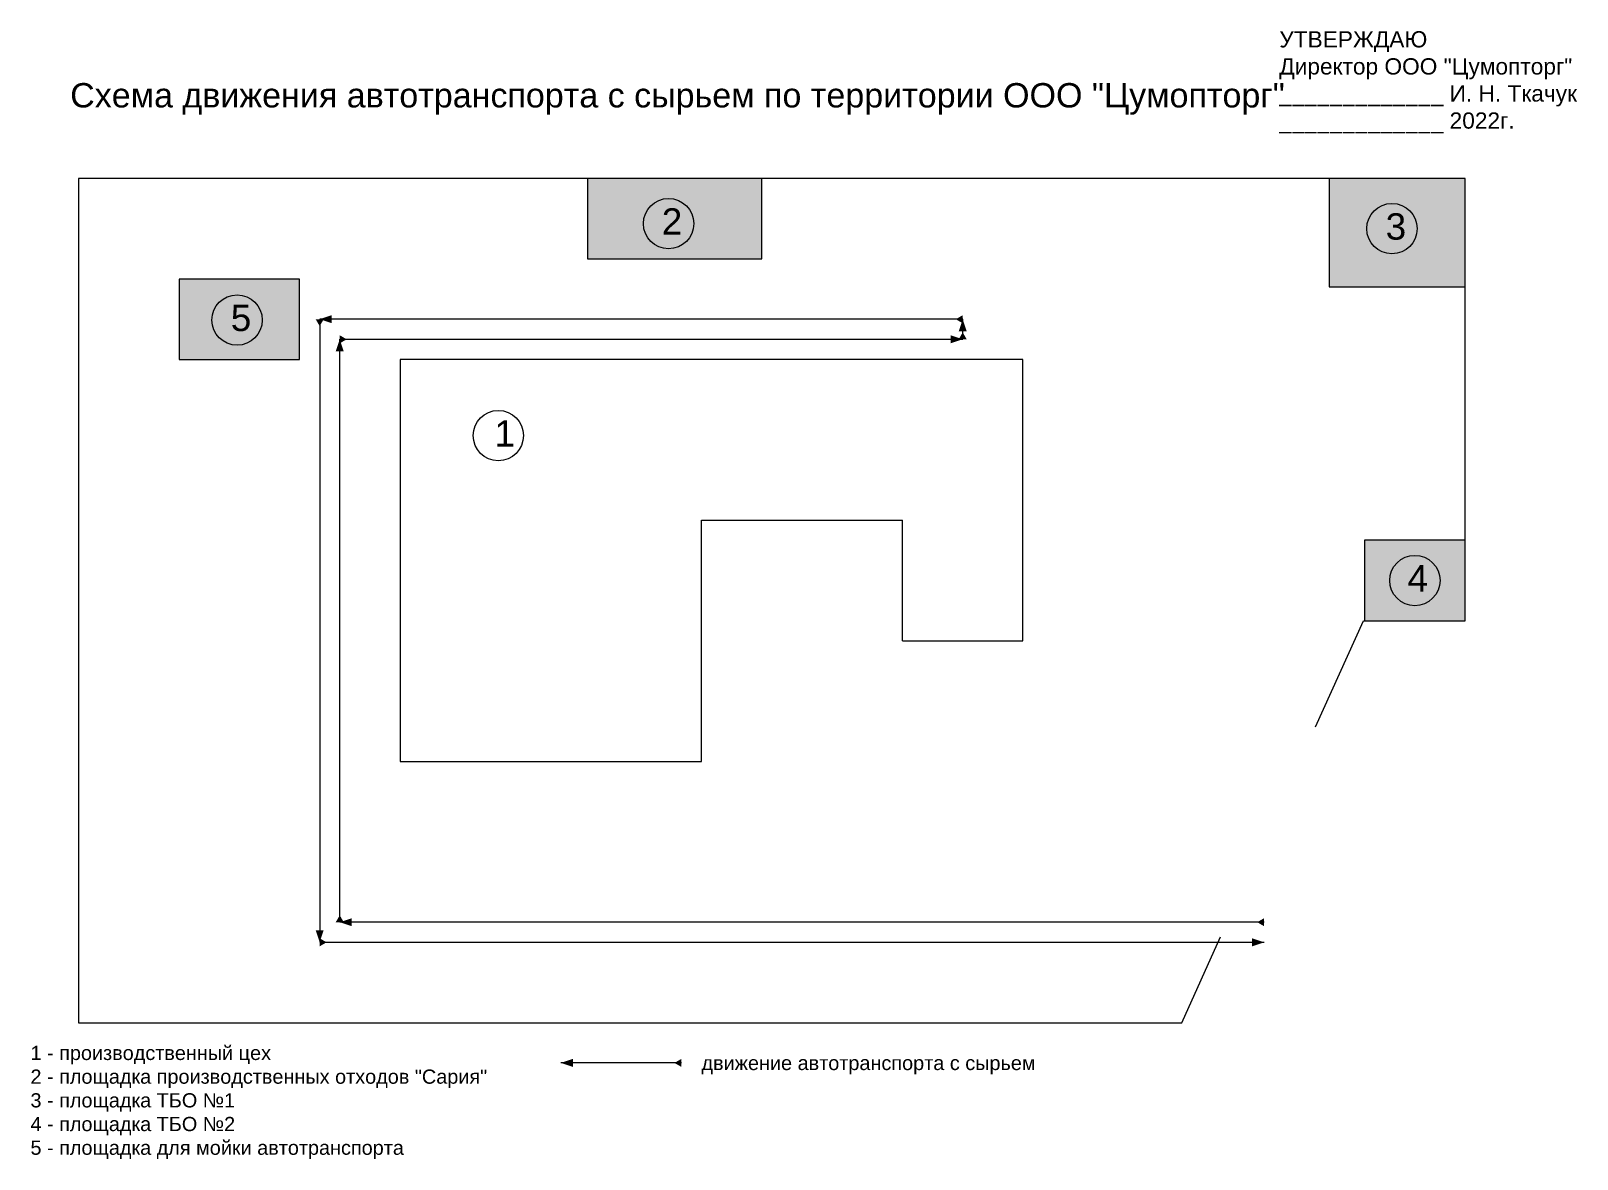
# Model space of a CAD drawing. Extents: x 28 to 413, y 5 to 285.
import ezdxf

# ---------------------------------------------------------------- set-up
doc = ezdxf.new("R2010")
doc.units = 0
doc.header["$MEASUREMENT"] = 0

msp = doc.modelspace()

# ---------------------------------------------------------------- hatches: boundary and pattern name
for points in [[(166.61, 228.75), (210, 228.75), (210, 248.75), (166.61, 248.75)], [(351.21, 221.78), (385, 221.78), (385, 248.75), (351.21, 248.75)], [(65, 203.75), (95, 203.75), (95, 223.75), (65, 223.75)], [(360, 138.75), (385, 138.75), (385, 158.75), (360, 158.75)]]:
    msp.add_hatch(color=9).paths.add_polyline_path(points, flags=0)

# ---------------------------------------------------------------- linework, layer by layer
at = {"color": 5, "linetype": 'Continuous', "lineweight": 0, "ltscale": 25.4}
for p, q in [((260, 213.75), (100, 213.75)), ((100, 213.75), (100, 58.75)), ((260, 208.75), (260, 213.75)), ((105, 63.75), (105, 208.75)), ((105, 208.75), (260, 208.75)), ((100, 58.75), (335, 58.75)), ((190, 28.75), (160, 28.75))]:
    msp.add_line(p, q, dxfattribs=at)
at = {"color": 7, "linetype": 'Continuous', "lineweight": 0, "ltscale": 25.4}
for p, q in [((195, 103.75), (195, 163.75)), ((195, 163.75), (245, 163.75)), ((245, 133.75), (245, 163.75)), ((347.82, 112.34), (359.76, 138.75)), ((359.76, 138.75), (385, 138.75)), ((245, 133.75), (275, 133.75)), ((314.52, 38.75), (324.17, 60.08))]:
    msp.add_line(p, q, dxfattribs=at)
at = {"color": 7, "linetype": 'Continuous', "lineweight": 0, "ltscale": 25.4, "flags": 128}
for points in [[(385, 138.75), (385, 248.75), (40, 248.75), (40, 38.75), (314.52, 38.75)], [(275, 133.75), (275, 203.75), (120, 203.75), (120, 103.75), (195, 103.75)]]:
    msp.add_lwpolyline(points, dxfattribs=at)
for points in [[(166.61, 228.75), (210, 228.75), (210, 248.75), (166.61, 248.75)], [(351.21, 221.78), (385, 221.78), (385, 248.75), (351.21, 248.75)], [(65, 203.75), (95, 203.75), (95, 223.75), (65, 223.75)], [(360, 138.75), (385, 138.75), (385, 158.75), (360, 158.75)]]:
    msp.add_lwpolyline(points, close=True, dxfattribs=at)
at = {"color": 5, "linetype": 'Continuous', "lineweight": 0, "ltscale": 25.4, "flags": 128}
msp.add_lwpolyline([(335, 63.75), (105, 63.75)], dxfattribs=at)
at = {"color": 7, "linetype": 'Continuous', "lineweight": 0, "ltscale": 25.4}
for centre in [(186.81, 237.53), (366.81, 236.28), (79.45, 213.55), (144.45, 184.8), (372.5, 148.75)]:
    msp.add_circle(centre, 6.26, dxfattribs=at)
at = {"color": 5}
for points in [[(100, 212.03), (101, 213.75), (99, 213.75)], [(103, 214.75), (100, 213.75), (103, 212.75)], [(258.28, 213.75), (260, 212.75), (260, 214.75)], [(261, 210.75), (260, 213.75), (259, 210.75)], [(106, 205.75), (105, 208.75), (104, 205.75)], [(106.72, 208.75), (105, 209.75), (105, 207.75)], [(257, 207.75), (260, 208.75), (257, 209.75)], [(260, 210.47), (259, 208.75), (261, 208.75)], [(105, 65.47), (104, 63.75), (106, 63.75)], [(99, 61.75), (100, 58.75), (101, 61.75)], [(108, 64.75), (105, 63.75), (108, 62.75)], [(333.28, 63.75), (335, 62.75), (335, 64.75)], [(101.72, 58.75), (100, 59.75), (100, 57.75)], [(332, 57.75), (335, 58.75), (332, 59.75)], [(163, 29.75), (160, 28.75), (163, 27.75)], [(188.28, 28.75), (190, 27.75), (190, 29.75)]]:
    msp.add_solid(points, dxfattribs=at)

# ---------------------------------------------------------------- texts
at = {"attachment_point": 1}
for s, insert, char_height, width in [('\\fArial|b0|i0|;\\C7;УТВЕРЖДАЮ\\PДиректор ООО "Цумопторг"\\P_____________ И. Н. Ткачук\\P_____________ 2022г.', (338.78, 285.4), 4.0404, 80), ('\\fArial|b0|i0|;\\C7;Схема движения автотранспорта с сырьем по территории ООО "Цумопторг"', (37.92, 272.49), 6.0606, 327.5), ('\\fArial|b0|i0|;\\C7;2', (185.12, 241.35), 6.5657, 15), ('\\fArial|b0|i0|;\\C7;3', (365.24, 240.1), 6.5657, 15), ('\\fArial|b0|i0|;\\C7;5', (77.88, 217.37), 6.5657, 15), ('\\fArial|b0|i0|;\\C7;1', (143.5, 188.62), 6.5657, 15), ('\\fArial|b0|i0|;\\C7;4', (370.67, 152.57), 6.5657, 15), ('\\fArial|b0|i0|;\\C7;1 - производственный цех\\P2 - площадка производственных отходов "Сария"\\P3 - площадка ТБО №1\\P4 - площадка ТБО №2\\P5 - площадка для мойки автотранспорта', (28.04, 33), 3.5354, 130), ('\\fArial|b0|i0|;\\C7;движение автотранспорта с сырьем\\P', (195, 30.5), 3.5354, 127.8)]:
    msp.add_mtext(s, dxfattribs=dict(at, insert=insert, char_height=char_height, width=width))

doc.saveas('drawing.dxf')
